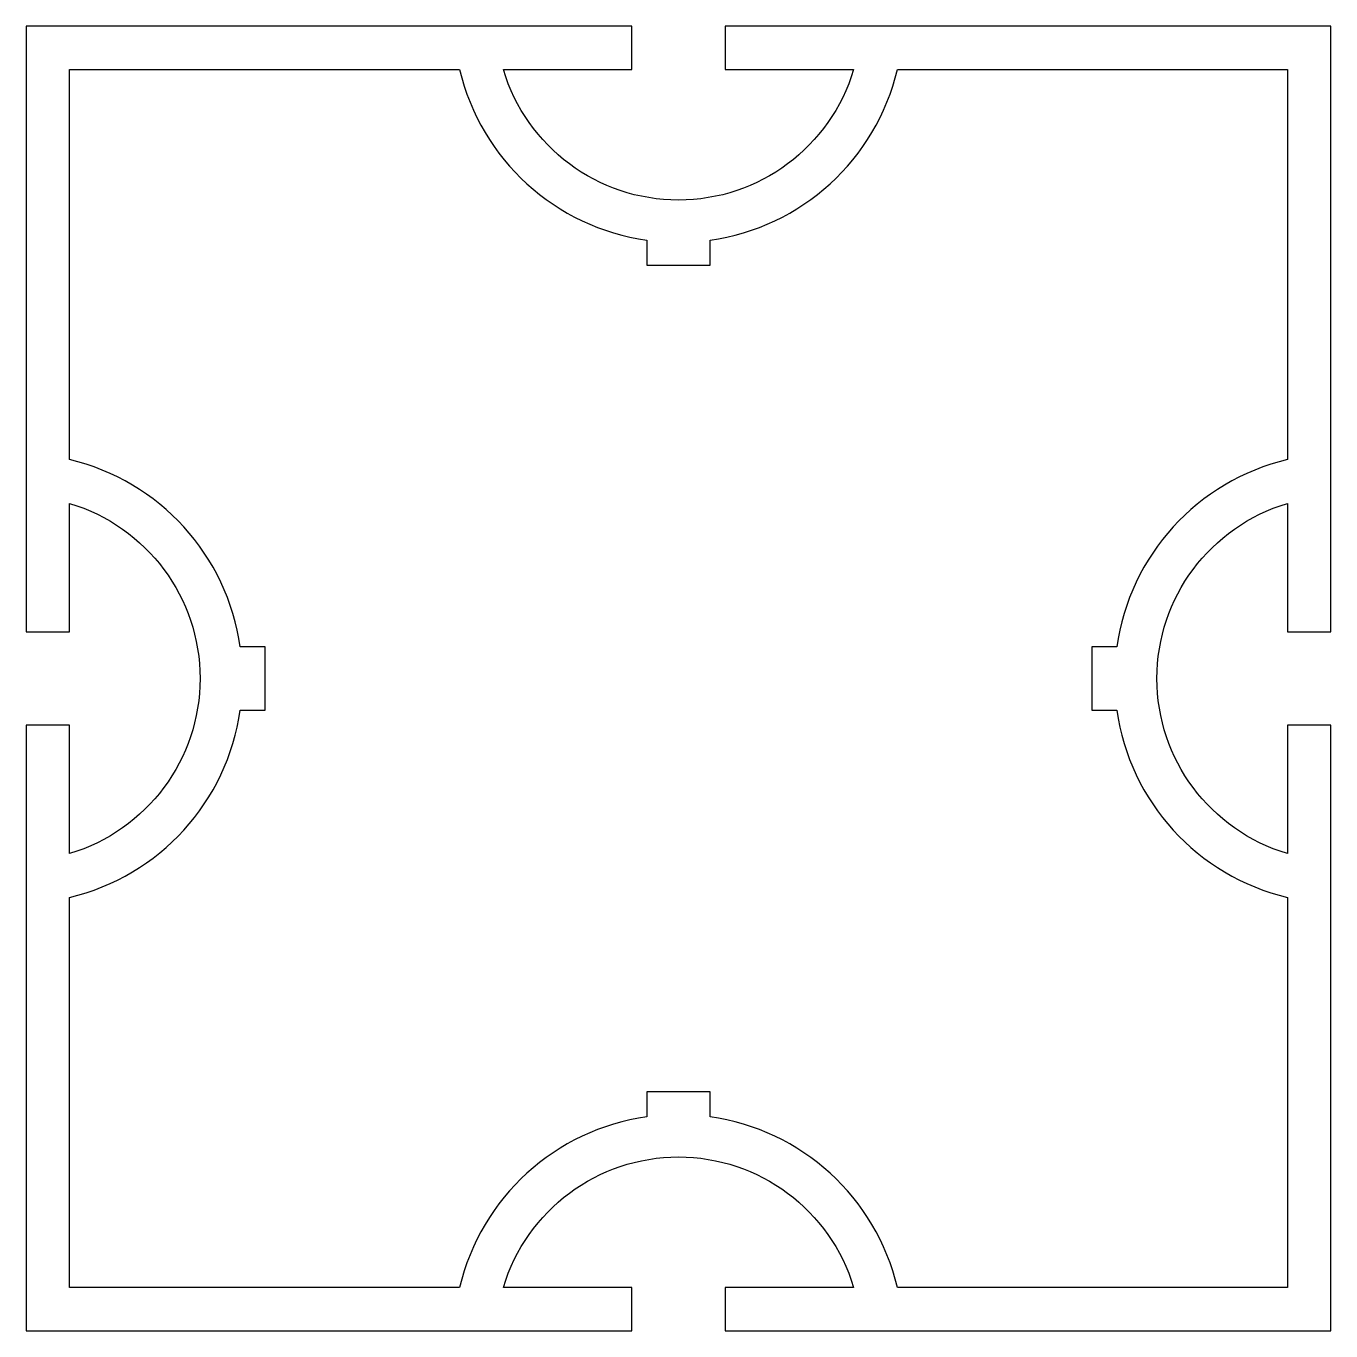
# Model space of a CAD drawing. Header units: millimetres. Extents: x -29.6 to 30.4, y -30.5 to 29.5.
import ezdxf

# ---------------------------------------------------------------- set-up
doc = ezdxf.new("R2010")
doc.units = ezdxf.units.MM
doc.header["$LTSCALE"] = 0.0125
doc.layers.add('Profil', color=7, linetype='Continuous')

msp = doc.modelspace()

# ---------------------------------------------------------------- linework, layer by layer
at = {"layer": 'Profil', "color": 0}
for points in [[(-29.555, -30.452), (-1.705, -30.452), (-1.705, -28.452), (-7.604, -28.452, -0.745356), (8.495, -28.452), (2.595, -28.452), (2.595, -30.452), (30.445, -30.452), (30.445, -2.602), (28.445, -2.602), (28.445, -8.501, -0.745356), (28.445, 7.598), (28.445, 1.698), (30.445, 1.698), (30.445, 29.548), (2.595, 29.548), (2.595, 27.548), (8.495, 27.548, -0.745356), (-7.604, 27.548), (-1.705, 27.548), (-1.705, 29.548), (-29.555, 29.548), (-29.555, 1.698), (-27.555, 1.698), (-27.555, 7.598, -0.745356), (-27.555, -8.501), (-27.555, -2.602), (-29.555, -2.602)], [(20.597, 0.998), (19.445, 0.998), (19.445, -1.902), (20.597, -1.902, 0.308302), (28.445, -10.519), (28.445, -28.452), (10.513, -28.452, 0.308302), (1.895, -20.604), (1.895, -19.452), (-1.005, -19.452), (-1.005, -20.604, 0.308302), (-9.622, -28.452), (-27.555, -28.452), (-27.555, -10.519, 0.308302), (-19.707, -1.902), (-18.555, -1.902), (-18.555, 0.998), (-19.707, 0.998, 0.308302), (-27.555, 9.616), (-27.555, 27.548), (-9.622, 27.548, 0.308302), (-1.005, 19.701), (-1.005, 18.548), (1.895, 18.548), (1.895, 19.701, 0.308302), (10.513, 27.548), (28.445, 27.548), (28.445, 9.616, 0.308302)]]:
    msp.add_lwpolyline(points, format="xyb", close=True, dxfattribs=at)

doc.saveas('drawing.dxf')
